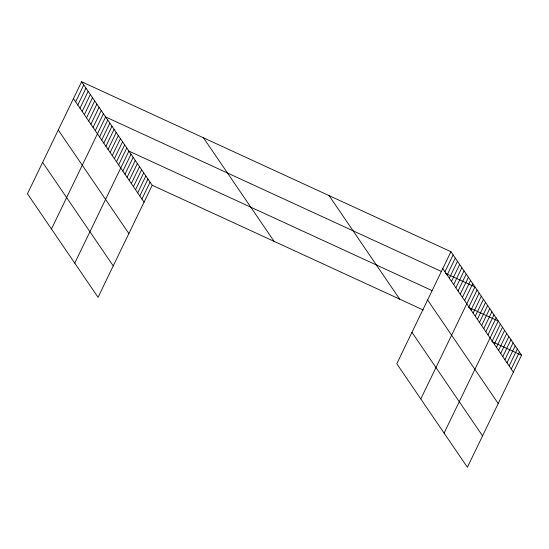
<?xml version="1.0" encoding="UTF-8"?>
<svg xmlns="http://www.w3.org/2000/svg" width="549" height="549" viewBox="0 0 549 549"><rect width="100%" height="100%" fill="white"/><g stroke="black" fill="none" stroke-linecap="round" stroke-linejoin="round"><path stroke-width="0.82" d="M81.609 81.732L27.45 193.77L98.058 297.304L152.217 185.267L81.609 81.732L450.942 251.696L521.55 355.23L467.391 467.268L396.783 363.733L450.942 251.696M75.625 101.826L83.791 84.93M77.807 105.031L85.973 88.135M79.989 108.228L88.156 91.333M82.172 111.426L90.338 94.531M84.354 114.631L92.52 97.736M86.536 117.829L94.703 100.934M88.718 121.027L96.885 104.132M90.901 124.232L99.067 107.336M93.083 127.43L101.249 110.534M95.265 130.628L103.432 113.732M51.455 228.967L105.614 116.937L441.43 271.474M99.568 136.934L107.734 120.039M101.689 140.043L109.855 123.148M103.802 143.145L111.969 126.249M105.923 146.254L114.089 129.358M108.043 149.362L116.21 132.467M110.157 152.464L118.323 135.569M112.277 155.573L120.444 138.677M114.391 158.675L122.564 141.779M116.512 161.783L124.678 144.888M118.632 164.892L126.798 147.99M74.753 263.136L128.919 151.099L431.981 290.565M122.866 171.103L131.033 154.207M124.987 174.205L133.153 157.309M127.1 177.313L135.274 160.418M129.221 180.415L137.387 163.52M131.341 183.524L139.508 166.628M133.455 186.633L141.628 169.737M135.576 189.734L143.742 172.839M137.696 192.843L145.862 175.948M139.81 195.945L147.983 179.049M141.93 199.054L150.097 182.158M444.958 271.796L453.124 254.901M447.14 274.994L455.306 258.099M449.322 278.192L457.489 261.297M451.504 281.397L459.671 264.501M453.687 284.595L461.853 267.699M455.869 287.793L464.035 270.897M458.051 290.997L466.218 274.102M460.234 294.195L468.4 277.3M462.416 297.393L470.582 280.498M464.598 300.598L472.764 283.703M420.788 398.938L474.947 286.901L445.239 273.23M468.901 306.905L477.067 290.009M471.021 310.007L479.188 293.111M473.135 313.115L481.301 296.22M475.256 316.217L483.422 299.322M477.376 319.326L485.542 302.43M479.49 322.428L487.656 305.532M481.61 325.536L489.777 308.641M483.731 328.645L491.897 311.75M485.844 331.747L494.011 314.852M487.965 334.856L496.131 317.96M444.086 433.099L498.252 321.062L468.544 307.392M492.199 341.066L500.365 324.171M494.32 344.175L502.486 327.279M496.44 347.277L504.606 330.381M498.554 350.386L506.72 333.49M500.674 353.487L508.841 336.592M502.795 356.596L510.961 339.701M504.908 359.705L513.075 342.809M507.029 362.807L515.195 345.911M509.143 365.915L517.316 349.02M511.263 369.017L519.429 352.122M152.217 185.267L423.286 310.007M491.842 341.56L521.55 355.23M442.775 268.598L513.384 372.126M427.596 299.994L498.204 403.522M329.064 195.609L399.672 299.143M411.963 332.337L482.564 435.872M203.494 137.82L274.095 241.354M73.442 98.628L144.051 202.162M58.263 130.024L128.871 233.558M42.63 162.374L113.231 265.901"/></g></svg>
